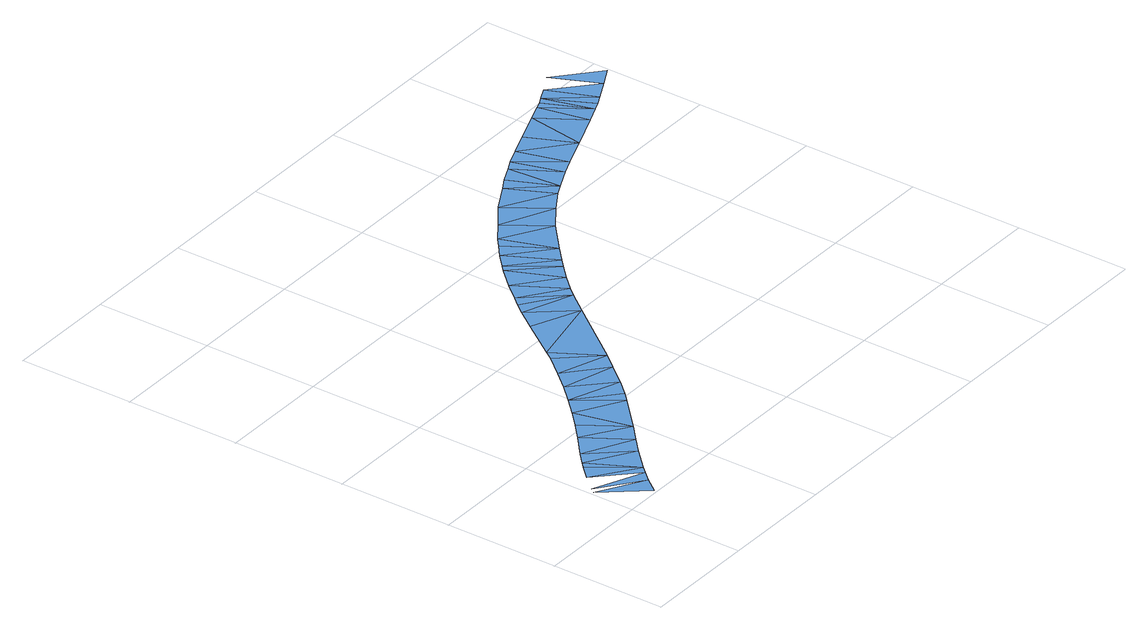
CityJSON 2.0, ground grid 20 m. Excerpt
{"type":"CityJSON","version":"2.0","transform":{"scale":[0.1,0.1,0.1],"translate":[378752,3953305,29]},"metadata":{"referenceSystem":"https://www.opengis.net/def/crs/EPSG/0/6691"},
"CityObjects":{
"waterbody1":{"type":"WaterBody","attributes":{"name":"妙正寺川","class":"1030"},"geometry":[{"type":"MultiSurface","lod":"1","boundaries":[[[0,1,2]],[[1,3,4]],[[5,6,7]],[[3,5,7]],[[5,8,6]],[[5,9,8]],[[9,10,8]],[[9,11,10]],[[11,12,10]],[[11,13,12]],[[13,14,12]],[[13,15,14]],[[13,16,15]],[[16,17,15]],[[16,18,17]],[[19,20,17]],[[18,19,17]],[[21,22,20]],[[19,21,20]],[[23,24,22]],[[21,23,22]],[[23,25,24]],[[23,26,25]],[[26,27,25]],[[26,28,27]],[[29,30,28]],[[26,29,28]],[[29,31,30]],[[32,33,31]],[[29,32,31]],[[32,34,33]],[[34,35,33]],[[36,37,35]],[[34,36,35]],[[38,39,37]],[[36,38,37]],[[38,40,39]],[[40,41,39]],[[40,42,41]],[[40,43,42]],[[43,44,42]],[[43,45,44]],[[45,46,44]],[[45,47,46]],[[47,48,46]],[[47,49,48]],[[49,50,48]],[[49,51,50]],[[49,52,51]],[[52,53,51]],[[52,54,53]],[[54,55,53]],[[54,56,55]],[[56,57,55]],[[56,58,57]],[[56,59,58]],[[59,60,58]],[[59,61,60]],[[61,62,60]],[[61,63,62]],[[61,64,63]],[[64,65,63]],[[65,66,63]],[[65,67,66]],[[67,68,69]]]}]}
},
"vertices":[
[66,6,5],[85,31,5],[7,77,5],[99,47,5],[14,85,5],[109,58,5],[57,133,5],[35,110,5],[65,140,5],[143,92,5],[84,158,5],[167,114,5],[120,189,5],[195,139,5],[147,213,5],[172,237,5],[249,191,5],[199,264,5],[264,205,5],[287,231,5],[225,292,5],[315,265,5],[251,322,5],[336,291,5],[279,356,5],[289,370,5],[417,398,6],[333,434,6],[358,468,6],[445,434,6],[372,485,6],[385,501,6],[458,449,6],[409,529,6],[479,472,6],[439,562,6],[502,495,6],[449,571,6],[516,508,6],[471,591,6],[540,530,6],[492,609,6],[507,621,6],[589,573,6],[540,645,6],[630,602,6],[581,674,6],[666,624,6],[629,701,6],[686,634,6],[650,713,6],[679,727,6],[723,652,6],[696,736,6],[750,663,6],[726,748,6],[803,684,6],[765,763,6],[818,784,6],[866,709,6],[847,795,6],[896,721,6],[860,800,6],[872,806,6],[911,728,6],[928,736,6],[894,817,6],[963,754,6],[996,772,6],[926,834,6]
]}
